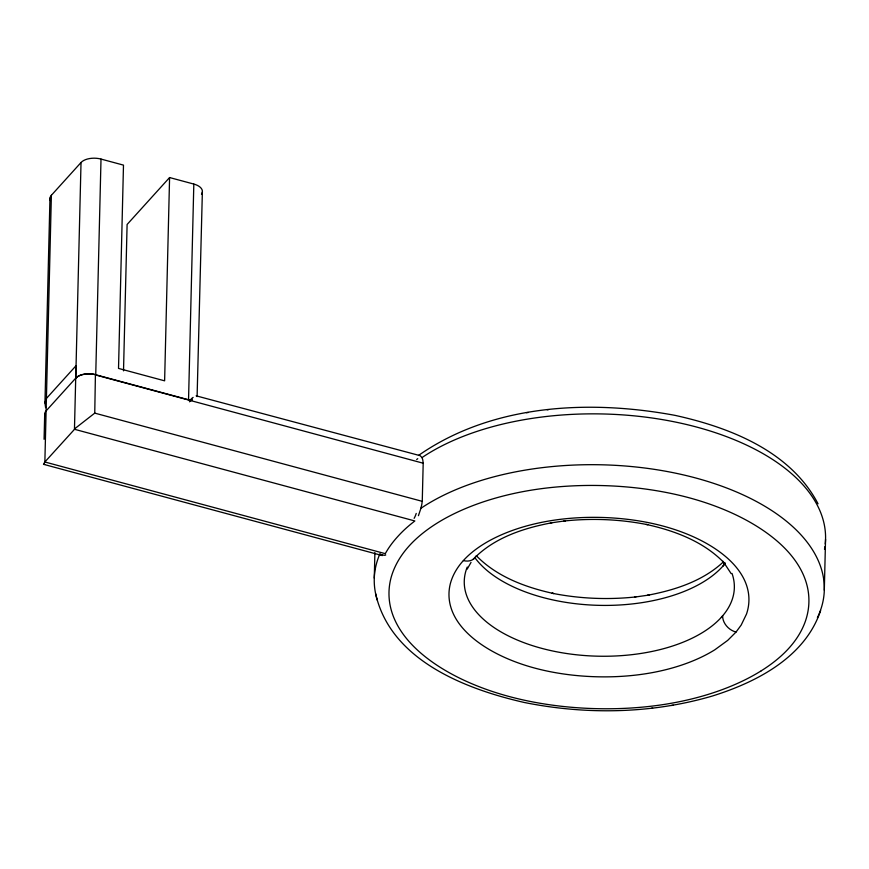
<?xml version="1.0" encoding="UTF-8"?>
<svg xmlns="http://www.w3.org/2000/svg" width="869" height="869" viewBox="0 0 869 869"><rect width="100%" height="100%" fill="white"/><g stroke="black" fill="none" stroke-linecap="round" stroke-linejoin="round"><path stroke-width="1.3" d="M49.967 198.143L44.949 402.966L45.612 407.713M44.08 439.301L44.71 413.709M201.478 194.167A15.001 7.973 1.4 0 0 193.82 184.065L169.585 177.548L164.621 380.828L118.521 368.413L123.485 165.121L101.01 159.07A15.001 7.973 1.4 0 0 81.023 162.514L51.38 195.275L44.862 461.982L43.504 464.307L382.327 555.573L380.763 554.802M81.023 162.514L75.755 378.134L46.111 410.885A15.001 7.973 1.4 0 0 45.058 416.099M385.271 553.662L44.862 461.982L75.766 427.928L94.754 413.123L95.416 374.669A15.012 7.973 1.4 0 0 75.755 378.134A15.001 7.973 1.4 0 1 95.742 374.691L101.01 159.07M123.517 370.857L127.102 224.484L169.585 177.548M193.82 184.065L188.551 399.686A15.001 7.973 1.4 0 1 190.224 400.207L95.416 374.669M202.368 191.951L197.1 396.612M374.278 578.102L374.897 552.619M824.312 590.192L825.55 539.356M44.949 402.966L46.242 398.643L76.016 365.74L74.462 429.275L414.871 520.966A213.372 113.383 1.4 0 0 397.654 536.662A213.372 113.383 1.4 0 0 385.282 553.662M820.629 610.505C805.031 657.312 756.508 682.208 712.352 696.026C652.119 713.677 587.607 714.905 526.179 702.847L524.528 702.532C465.067 689.019 390.485 660.168 375.604 593.625M418.434 515.686L420.922 508.3A225.093 119.618 1.4 0 1 697.633 478.504A225.093 119.618 1.4 0 1 817.414 617.663M467.185 569.119L471.041 562.395M736.032 632.056L741.192 625.061L746.482 614.111A154.171 81.925 1.4 0 0 748.155 591.376C745.33 576.549 735.239 564.296 723.758 555.041A154.258 81.968 1.4 0 0 694.157 537.14C673.377 527.679 650.968 522.193 628.352 519.423A154.248 81.968 1.4 0 0 584.326 517.489C563.242 518.206 542.158 521.194 521.932 527.298A153.009 81.306 1.4 0 0 487.867 541.572C471.639 550.805 455.964 564.187 450.598 582.741A153.009 81.306 1.4 0 0 450.544 606.171C454.205 619.575 463.601 630.568 474.213 639.16A154.248 81.968 1.4 0 0 503.792 657.051C524.561 666.523 546.981 671.998 569.586 674.779A154.258 81.968 1.4 0 0 613.633 676.723C636.879 675.941 660.136 672.367 682.219 664.894A154.161 81.925 1.4 0 0 714.894 649.74L727.679 640.399L736.032 632.056A15.012 11.677 40.5 0 1 722.639 615.849L721.389 617.272M722.628 566.447L723.877 565.024A15.012 11.677 40.5 0 1 724.159 562.764M473.062 559.44C493.701 537.813 523.475 528.102 552.141 522.714M723.127 562.113C702.565 581.209 674.746 590.138 647.677 595.243L649.458 594.993L634.598 597.101L635.902 596.916C607.952 599.925 579.569 598.73 552 593.223L553.651 593.538C525.593 587.379 496.949 576.81 476.484 555.878M418.521 455.443C491.778 404.324 588.161 399.49 673.616 415.1L675.256 415.415C730.112 427.526 790.508 451.272 818.044 503.792M191.919 398.23L193.135 397.405M761.255 670.792C779.786 659.191 797.047 643.484 804.9 622.573A215.827 114.697 1.4 0 0 807.974 589.855C804.227 568.771 789.954 551.326 773.671 538.215A215.957 114.762 1.4 0 0 732.23 513.155C703.14 499.903 671.77 492.234 640.105 488.345A215.957 114.751 1.4 0 0 578.472 485.652C545.906 486.738 513.34 491.735 482.414 502.173A214.491 113.98 1.4 0 0 443.418 519.358C420.705 532.295 398.762 551.022 391.256 576.994A214.491 113.98 1.4 0 0 389.942 604.335C393.733 625.419 408.017 642.864 424.3 655.986A215.957 114.751 1.4 0 0 465.708 681.035C494.798 694.288 526.179 701.967 557.833 705.856A215.957 114.762 1.4 0 0 619.488 708.561C652.043 707.475 684.609 702.478 715.513 692.017A215.827 114.697 1.4 0 0 761.255 670.792M196.144 395.829L420.14 455.671L422.019 457.572A225.093 119.618 1.4 0 1 678.646 422.725A225.093 119.618 1.4 0 1 825.246 543.983M44.656 464.263L43.7 464.415M526.484 412.732L528.265 412.482M547.198 409.799L548.502 409.614M550.359 522.964L565.23 520.857L563.927 521.042C591.865 518.043 620.238 519.217 647.796 524.724M651.326 708.344L652.63 708.17M671.563 705.476L673.345 705.226M646.145 524.409C675.072 530.72 704.574 541.854 725.202 563.938M95.688 374.995L423.192 463.21L422.258 501.337L94.754 413.123M723.019 561.287L731.155 573.627M732.013 573.431A135.075 71.779 1.4 0 1 597.633 656.182A135.075 71.779 1.4 0 1 467.261 567.044M725.452 563.079A135.075 71.779 1.4 0 1 599.36 605.356A135.075 71.779 1.4 0 1 474.767 557.518M476.179 555.943A15.001 11.558 42.1 0 1 463.383 560.581M416.218 513.427A14.013 5.909 -80.1 0 1 414.122 518.337M422.138 501.424A14.751 7.332 -67 0 1 420.77 508.289M421.954 457.67A14.762 7.419 -67.8 0 1 423.051 463.307M50.369 200.565A15.001 7.973 1.4 0 1 51.38 195.275M189.442 401.782A24.191 2.933 -39.9 0 1 192.44 399.751M191.549 399.099A21.432 9.657 -72.3 0 1 191.919 398.784M190.887 399.621A10.037 6.365 78.2 0 1 191.343 399.067M190.474 399.892A3.682 2.509 64.1 0 1 190.756 399.382M377.298 600.153A225.093 119.618 1.4 0 1 380.101 553.412M824.92 546.612A225.093 119.618 1.4 0 1 824.496 549.208M385.727 554.987A14.013 6.365 73.1 0 1 382.251 554.628M416.685 459.516A14.143 2.574 -47.8 0 1 417.75 458.669"/></g></svg>
